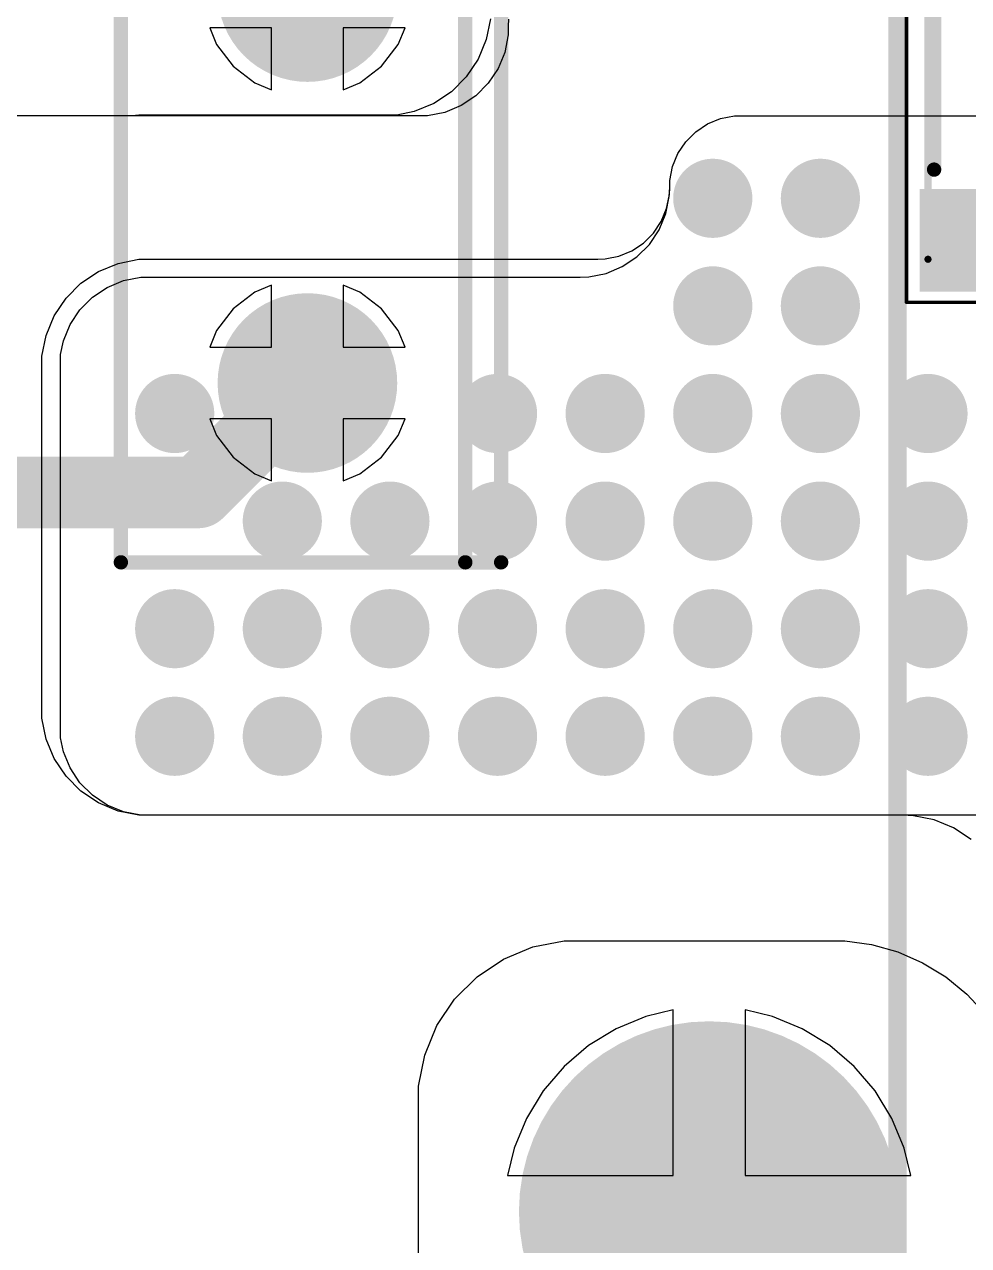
# Model space of a CAD drawing. Header units: millimetres. Extents: x 25 to 183, y 185 to 406.
# Drawn here: x 77.41 to 90.57, y 261.4 to 278.42 of the extents above; entities that cross this region are included whole.
import ezdxf

# ---------------------------------------------------------------- set-up
doc = ezdxf.new("R2010")
doc.units = ezdxf.units.MM
for name, color, linetype in [('BottomLayer', 5, 'Continuous'), ('BottomOverlay', 54, 'Continuous'), ('BottomPaste', 16, 'Continuous'), ('BottomSolder', 6, 'Continuous'), ('Mechanical13', 56, 'Continuous'), ('Mechanical15', 56, 'Continuous'), ('MultiLayer', 9, 'Continuous'), ('PadHoleLayer', 156, 'Continuous'), ('TopLayer', 1, 'Continuous'), ('TopOverlay', 2, 'Continuous'), ('TopSolder', 216, 'Continuous'), ('ViaHoleLayer', 16, 'Continuous')]:
    doc.layers.add(name, color=color, linetype=linetype)

# ---------------------------------------------------------------- blocks, each defined once
blk = doc.blocks.new('TO_247AC_3PINS_1852')
at = {"layer": 'BottomLayer', "const_width": 1.15}
for points in [[(-0.575, 0, 1), (0.575, 0, 1)], [(4.875, 0, 1), (6.025, 0, 1)]]:
    blk.add_lwpolyline(points, format="xyb", close=True, dxfattribs=at)
at = {"layer": 'BottomLayer'}
blk.add_solid([(-6.6, -1.15), (-4.3, -1.15), (-6.6, 1.15), (-4.3, 1.15)], dxfattribs=at)
at = {"layer": 'BottomSolder', "const_width": 1.252}
for points in [[(-0.626, 0, 1), (0.626, 0, 1)], [(4.824, 0, 1), (6.076, 0, 1)]]:
    blk.add_lwpolyline(points, format="xyb", close=True, dxfattribs=at)
at = {"layer": 'BottomSolder'}
blk.add_solid([(-6.702, -1.252), (-4.198, -1.252), (-6.702, 1.252), (-4.198, 1.252)], dxfattribs=at)
at = {"layer": 'MultiLayer', "const_width": 1.15}
for points in [[(-0.575, 0, 1), (0.575, 0, 1)], [(4.875, 0, 1), (6.025, 0, 1)]]:
    blk.add_lwpolyline(points, format="xyb", close=True, dxfattribs=at)
at = {"layer": 'MultiLayer'}
blk.add_solid([(-6.6, -1.15), (-4.3, -1.15), (-6.6, 1.15), (-4.3, 1.15)], dxfattribs=at)
at = {"layer": 'PadHoleLayer', "const_width": 0.75}
for points in [[(-5.825, 0, 1), (-5.075, 0, 1)], [(-0.375, 0, 1), (0.375, 0, 1)], [(5.075, 0, 1), (5.825, 0, 1)]]:
    blk.add_lwpolyline(points, format="xyb", close=True, dxfattribs=at)
at = {"layer": 'TopLayer', "const_width": 1.15}
for points in [[(-0.575, 0, 1), (0.575, 0, 1)], [(4.875, 0, 1), (6.025, 0, 1)]]:
    blk.add_lwpolyline(points, format="xyb", close=True, dxfattribs=at)
at = {"layer": 'TopLayer'}
blk.add_solid([(-6.6, -1.15), (-4.3, -1.15), (-6.6, 1.15), (-4.3, 1.15)], dxfattribs=at)
at = {"layer": 'TopOverlay'}
for p, q in [((-4.325, 5.45), (-4.575, 5.2)), ((-3.325, 5.45), (-4.325, 5.45)), ((-3.075, 5.2), (-3.325, 5.45)), ((-4.575, 5.2), (-4.575, 4.7)), ((-3.075, 4.7), (-3.075, 5.2)), ((-3.825, 4.45), (-3.825, 4.95)), ((-4.575, 4.7), (-4.325, 4.45)), ((-3.325, 4.45), (-3.075, 4.7)), ((-4.325, 4.45), (-3.825, 4.45)), ((-4.325, 0.508), (-4.575, 0.258)), ((-3.325, 0.508), (-4.325, 0.508)), ((-3.075, 0.258), (-3.325, 0.508)), ((-4.575, 0.258), (-4.575, -0.242)), ((-3.075, -0.242), (-3.075, 0.258)), ((-4.575, -0.242), (-4.325, -0.492)), ((-3.325, -0.492), (-3.075, -0.242)), ((-3.075, -4.942), (-4.575, -4.942)), ((-4.575, -4.942), (-4.575, -5.942)), ((-3.825, -4.942), (-3.825, -5.442)), ((-3.075, -5.942), (-3.075, -4.942))]:
    blk.add_line(p, q, dxfattribs=at)
at = {"layer": 'TopOverlay', "const_width": 0.2}
for points in [[(-7.95, -2.6), (-7.95, 2.7)], [(7.95, 2.7), (-7.95, 2.7)], [(7.95, -2.6), (7.95, 2.7)], [(7.95, 2.2), (-7.95, 2.2)], [(7.95, -2.6), (-7.95, -2.6)]]:
    blk.add_lwpolyline(points, dxfattribs=at)
at = {"layer": 'TopOverlay', "const_width": 0.1}
for points in [[(-8, 2.7, 1), (-7.9, 2.7, 1)], [(-8, 2.7, 1), (-7.9, 2.7, 1)], [(7.9, 2.7, 1), (8, 2.7, 1)], [(7.9, 2.7, 1), (8, 2.7, 1)], [(-8, 2.2, 1), (-7.9, 2.2, 1)], [(7.9, 2.2, 1), (8, 2.2, 1)], [(-8, -2.6, 1), (-7.9, -2.6, 1)], [(-8, -2.6, 1), (-7.9, -2.6, 1)], [(7.9, -2.6, 1), (8, -2.6, 1)], [(7.9, -2.6, 1), (8, -2.6, 1)]]:
    blk.add_lwpolyline(points, format="xyb", close=True, dxfattribs=at)
at = {"layer": 'TopSolder', "const_width": 1.252}
for points in [[(-0.626, 0, 1), (0.626, 0, 1)], [(4.824, 0, 1), (6.076, 0, 1)]]:
    blk.add_lwpolyline(points, format="xyb", close=True, dxfattribs=at)
at = {"layer": 'TopSolder'}
blk.add_solid([(-6.702, -1.252), (-4.198, -1.252), (-6.702, 1.252), (-4.198, 1.252)], dxfattribs=at)
blk = doc.blocks.new('SMD_R_2512_B_1861')
at = {"layer": 'BottomLayer'}
for points in [[(-3.6, 1.665), (-3.6, -1.665), (-2.37, 1.665), (-2.37, -1.665)], [(2.37, 1.665), (2.37, -1.665), (3.6, 1.665), (3.6, -1.665)]]:
    blk.add_solid(points, dxfattribs=at)
at = {"layer": 'BottomOverlay', "const_width": 0.2}
for points in [[(-2, 1.565), (2, 1.565)], [(-2, -1.565), (2, -1.565)]]:
    blk.add_lwpolyline(points, dxfattribs=at)
at = {"layer": 'BottomOverlay', "const_width": 0.1}
for points in [[(-2.05, 1.565, 1), (-1.95, 1.565, 1)], [(1.95, 1.565, 1), (2.05, 1.565, 1)], [(-2.05, -1.565, 1), (-1.95, -1.565, 1)], [(1.95, -1.565, 1), (2.05, -1.565, 1)]]:
    blk.add_lwpolyline(points, format="xyb", close=True, dxfattribs=at)
at = {"layer": 'BottomPaste'}
for points in [[(-3.6, 1.665), (-3.6, -1.665), (-2.37, 1.665), (-2.37, -1.665)], [(2.37, 1.665), (2.37, -1.665), (3.6, 1.665), (3.6, -1.665)]]:
    blk.add_solid(points, dxfattribs=at)
at = {"layer": 'BottomSolder'}
for points in [[(-3.702, 1.767), (-3.702, -1.767), (-2.268, 1.767), (-2.268, -1.767)], [(2.268, 1.767), (2.268, -1.767), (3.702, 1.767), (3.702, -1.767)]]:
    blk.add_solid(points, dxfattribs=at)
at = {"layer": 'Mechanical13', "const_width": 0.1}
for points in [[(-3.25, 1.65), (-3.25, -1.65)], [(-3.25, 1.65), (3.25, 1.65)], [(3.25, 1.65), (3.25, -1.65)], [(-3.25, -1.65), (3.25, -1.65)]]:
    blk.add_lwpolyline(points, dxfattribs=at)
at = {"layer": 'Mechanical13', "const_width": 0.05}
for points in [[(-3.275, 1.65, 1), (-3.225, 1.65, 1)], [(-3.275, 1.65, 1), (-3.225, 1.65, 1)], [(3.225, 1.65, 1), (3.275, 1.65, 1)], [(3.225, 1.65, 1), (3.275, 1.65, 1)], [(-3.275, -1.65, 1), (-3.225, -1.65, 1)], [(-3.275, -1.65, 1), (-3.225, -1.65, 1)], [(3.225, -1.65, 1), (3.275, -1.65, 1)], [(3.225, -1.65, 1), (3.275, -1.65, 1)]]:
    blk.add_lwpolyline(points, format="xyb", close=True, dxfattribs=at)
at = {"layer": 'Mechanical15'}
for points, const_width in [([(-3.85, 1.95), (-3.85, -1.95)], 0.05), ([(-3.85, 1.95), (3.85, 1.95)], 0.05), ([(3.85, 1.95), (3.85, -1.95)], 0.05), ([(0, 0.5), (0, -0.5)], 0.1), ([(-0.5, 0), (0.5, 0)], 0.1), ([(-3.85, -1.95), (3.85, -1.95)], 0.05)]:
    blk.add_lwpolyline(points, dxfattribs=dict(at, const_width=const_width))
for points, const_width in [([(-3.862, 1.95, 1), (-3.838, 1.95, 1)], 0.025), ([(-3.862, 1.95, 1), (-3.838, 1.95, 1)], 0.025), ([(3.838, 1.95, 1), (3.862, 1.95, 1)], 0.025), ([(3.838, 1.95, 1), (3.862, 1.95, 1)], 0.025), ([(-0.025, 0.5, 1), (0.025, 0.5, 1)], 0.05), ([(-0.525, 0, 1), (-0.475, 0, 1)], 0.05), ([(0.475, 0, 1), (0.525, 0, 1)], 0.05), ([(-0.025, -0.5, 1), (0.025, -0.5, 1)], 0.05), ([(-3.862, -1.95, 1), (-3.838, -1.95, 1)], 0.025), ([(-3.862, -1.95, 1), (-3.838, -1.95, 1)], 0.025), ([(3.838, -1.95, 1), (3.862, -1.95, 1)], 0.025), ([(3.838, -1.95, 1), (3.862, -1.95, 1)], 0.025)]:
    blk.add_lwpolyline(points, format="xyb", close=True, dxfattribs=dict(at, const_width=const_width))
blk = doc.blocks.new('HEAT_SINK_C40_058_VE_1862')
at = {"layer": 'BottomLayer', "const_width": 2.55}
blk.add_lwpolyline([(-1.275, 0, 1), (1.275, 0, 1)], format="xyb", close=True, dxfattribs=at)
at = {"layer": 'BottomSolder', "const_width": 2.652}
blk.add_lwpolyline([(-1.326, 0, 1), (1.326, 0, 1)], format="xyb", close=True, dxfattribs=at)
at = {"layer": 'MultiLayer', "const_width": 2.55}
blk.add_lwpolyline([(-1.275, 0, 1), (1.275, 0, 1)], format="xyb", close=True, dxfattribs=at)
at = {"layer": 'PadHoleLayer', "const_width": 1.5}
blk.add_lwpolyline([(-0.75, 0, 1), (0.75, 0, 1)], format="xyb", close=True, dxfattribs=at)
at = {"layer": 'TopLayer', "const_width": 2.55}
blk.add_lwpolyline([(-1.275, 0, 1), (1.275, 0, 1)], format="xyb", close=True, dxfattribs=at)
at = {"layer": 'TopOverlay', "const_width": 0.254}
blk.add_lwpolyline([(-2.625, 2), (-2.625, -56)], dxfattribs=at)
at = {"layer": 'TopSolder', "const_width": 2.652}
blk.add_lwpolyline([(-1.326, 0, 1), (1.326, 0, 1)], format="xyb", close=True, dxfattribs=at)

msp = doc.modelspace()

# ---------------------------------------------------------------- linework, layer by layer
at = {"layer": 'BottomLayer'}
for p, q in [((84.155, 278.498), (84.15, 278.4)), ((84.15, 278.4), (84.15, 278.4)), ((84.15, 278.4), (84.15, 278.4)), ((84.15, 278.4), (84.15, 278.4)), ((84.15, 278.4), (84.15, 278.277)), ((84.15, 278.277), (84.102, 278.035)), ((84.102, 278.035), (84.008, 277.808)), ((84.008, 277.808), (83.871, 277.603)), ((83.871, 277.603), (83.697, 277.429)), ((83.697, 277.429), (83.492, 277.292)), ((83.265, 277.198), (83.023, 277.15)), ((83.492, 277.292), (83.265, 277.198)), ((82.9, 277.15), (76.9, 277.15)), ((83.023, 277.15), (82.9, 277.15)), ((86.763, 276.927), (86.926, 277.036)), ((86.926, 277.036), (87.108, 277.112)), ((87.108, 277.112), (87.302, 277.15)), ((87.302, 277.15), (87.4, 277.15)), ((87.4, 277.15), (87.4, 277.15)), ((87.4, 277.15), (99.4, 277.15)), ((86.623, 276.787), (86.763, 276.927)), ((86.514, 276.624), (86.623, 276.787)), ((86.438, 276.442), (86.514, 276.624)), ((86.4, 276.248), (86.438, 276.442)), ((86.394, 276.027), (86.4, 276.15)), ((86.4, 276.15), (86.4, 276.248)), ((86.4, 276.15), (86.4, 276.15)), ((86.346, 275.787), (86.394, 276.027)), ((86.252, 275.561), (86.346, 275.787)), ((86.116, 275.357), (86.252, 275.561)), ((85.943, 275.184), (86.116, 275.357)), ((85.739, 275.048), (85.943, 275.184)), ((85.273, 274.906), (85.513, 274.954)), ((85.513, 274.954), (85.739, 275.048)), ((78.558, 274.758), (78.785, 274.852)), ((78.785, 274.852), (79.027, 274.9)), ((79.027, 274.9), (79.15, 274.9)), ((79.15, 274.9), (79.15, 274.9)), ((79.15, 274.9), (85.15, 274.9)), ((85.15, 274.9), (85.273, 274.906)), ((78.179, 274.447), (78.353, 274.621)), ((78.353, 274.621), (78.558, 274.758)), ((78.042, 274.242), (78.179, 274.447)), ((77.948, 274.015), (78.042, 274.242)), ((77.91, 273.822), (77.948, 274.015)), ((77.91, 268.478), (77.91, 273.822)), ((77.948, 268.285), (77.91, 268.478)), ((78.042, 268.058), (77.948, 268.285)), ((78.179, 267.853), (78.042, 268.058)), ((78.353, 267.679), (78.179, 267.853)), ((78.558, 267.542), (78.353, 267.679)), ((78.785, 267.448), (78.558, 267.542)), ((79.027, 267.4), (78.785, 267.448)), ((79.15, 267.4), (79.027, 267.4)), ((89.65, 267.4), (79.15, 267.4)), ((89.797, 267.393), (89.65, 267.4)), ((89.65, 267.4), (89.65, 267.4)), ((89.65, 267.4), (89.65, 267.4)), ((90.085, 267.336), (89.797, 267.393)), ((90.357, 267.223), (90.085, 267.336)), ((90.602, 267.06), (90.357, 267.223))]:
    msp.add_line(p, q, dxfattribs=at)
at = {"layer": 'BottomLayer', "const_width": 0.45}
for points in [[(86.775, 276, 1), (87.225, 276, 1)], [(88.275, 276, 1), (88.725, 276, 1)], [(86.775, 274.5, 1), (87.225, 274.5, 1)], [(88.275, 274.5, 1), (88.725, 274.5, 1)], [(79.275, 273, 1), (79.725, 273, 1)], [(83.775, 273, 1), (84.225, 273, 1)], [(85.275, 273, 1), (85.725, 273, 1)], [(86.775, 273, 1), (87.225, 273, 1)], [(88.275, 273, 1), (88.725, 273, 1)], [(89.775, 273, 1), (90.225, 273, 1)], [(80.775, 271.5, 1), (81.225, 271.5, 1)], [(82.275, 271.5, 1), (82.725, 271.5, 1)], [(83.775, 271.5, 1), (84.225, 271.5, 1)], [(85.275, 271.5, 1), (85.725, 271.5, 1)], [(86.775, 271.5, 1), (87.225, 271.5, 1)], [(88.275, 271.5, 1), (88.725, 271.5, 1)], [(89.775, 271.5, 1), (90.225, 271.5, 1)], [(79.275, 270, 1), (79.725, 270, 1)], [(80.775, 270, 1), (81.225, 270, 1)], [(82.275, 270, 1), (82.725, 270, 1)], [(83.775, 270, 1), (84.225, 270, 1)], [(85.275, 270, 1), (85.725, 270, 1)], [(86.775, 270, 1), (87.225, 270, 1)], [(88.275, 270, 1), (88.725, 270, 1)], [(89.775, 270, 1), (90.225, 270, 1)], [(79.275, 268.5, 1), (79.725, 268.5, 1)], [(80.775, 268.5, 1), (81.225, 268.5, 1)], [(82.275, 268.5, 1), (82.725, 268.5, 1)], [(83.775, 268.5, 1), (84.225, 268.5, 1)], [(85.275, 268.5, 1), (85.725, 268.5, 1)], [(86.775, 268.5, 1), (87.225, 268.5, 1)], [(88.275, 268.5, 1), (88.725, 268.5, 1)], [(89.775, 268.5, 1), (90.225, 268.5, 1)]]:
    msp.add_lwpolyline(points, format="xyb", close=True, dxfattribs=at)
at = {"layer": 'BottomSolder', "const_width": 0.552}
for points in [[(86.724, 276, 1), (87.276, 276, 1)], [(88.224, 276, 1), (88.776, 276, 1)], [(86.724, 274.5, 1), (87.276, 274.5, 1)], [(88.224, 274.5, 1), (88.776, 274.5, 1)], [(79.224, 273, 1), (79.776, 273, 1)], [(83.724, 273, 1), (84.276, 273, 1)], [(85.224, 273, 1), (85.776, 273, 1)], [(86.724, 273, 1), (87.276, 273, 1)], [(88.224, 273, 1), (88.776, 273, 1)], [(89.724, 273, 1), (90.276, 273, 1)], [(80.724, 271.5, 1), (81.276, 271.5, 1)], [(82.224, 271.5, 1), (82.776, 271.5, 1)], [(83.724, 271.5, 1), (84.276, 271.5, 1)], [(85.224, 271.5, 1), (85.776, 271.5, 1)], [(86.724, 271.5, 1), (87.276, 271.5, 1)], [(88.224, 271.5, 1), (88.776, 271.5, 1)], [(89.724, 271.5, 1), (90.276, 271.5, 1)], [(79.224, 270, 1), (79.776, 270, 1)], [(80.724, 270, 1), (81.276, 270, 1)], [(82.224, 270, 1), (82.776, 270, 1)], [(83.724, 270, 1), (84.276, 270, 1)], [(85.224, 270, 1), (85.776, 270, 1)], [(86.724, 270, 1), (87.276, 270, 1)], [(88.224, 270, 1), (88.776, 270, 1)], [(89.724, 270, 1), (90.276, 270, 1)], [(79.224, 268.5, 1), (79.776, 268.5, 1)], [(80.724, 268.5, 1), (81.276, 268.5, 1)], [(82.224, 268.5, 1), (82.776, 268.5, 1)], [(83.724, 268.5, 1), (84.276, 268.5, 1)], [(85.224, 268.5, 1), (85.776, 268.5, 1)], [(86.724, 268.5, 1), (87.276, 268.5, 1)], [(88.224, 268.5, 1), (88.776, 268.5, 1)], [(89.724, 268.5, 1), (90.276, 268.5, 1)]]:
    msp.add_lwpolyline(points, format="xyb", close=True, dxfattribs=at)
at = {"layer": 'MultiLayer', "const_width": 0.45}
for points in [[(86.775, 276, 1), (87.225, 276, 1)], [(88.275, 276, 1), (88.725, 276, 1)], [(86.775, 274.5, 1), (87.225, 274.5, 1)], [(88.275, 274.5, 1), (88.725, 274.5, 1)], [(79.275, 273, 1), (79.725, 273, 1)], [(83.775, 273, 1), (84.225, 273, 1)], [(85.275, 273, 1), (85.725, 273, 1)], [(86.775, 273, 1), (87.225, 273, 1)], [(88.275, 273, 1), (88.725, 273, 1)], [(89.775, 273, 1), (90.225, 273, 1)], [(80.775, 271.5, 1), (81.225, 271.5, 1)], [(82.275, 271.5, 1), (82.725, 271.5, 1)], [(83.775, 271.5, 1), (84.225, 271.5, 1)], [(85.275, 271.5, 1), (85.725, 271.5, 1)], [(86.775, 271.5, 1), (87.225, 271.5, 1)], [(88.275, 271.5, 1), (88.725, 271.5, 1)], [(89.775, 271.5, 1), (90.225, 271.5, 1)], [(79.275, 270, 1), (79.725, 270, 1)], [(80.775, 270, 1), (81.225, 270, 1)], [(82.275, 270, 1), (82.725, 270, 1)], [(83.775, 270, 1), (84.225, 270, 1)], [(85.275, 270, 1), (85.725, 270, 1)], [(86.775, 270, 1), (87.225, 270, 1)], [(88.275, 270, 1), (88.725, 270, 1)], [(89.775, 270, 1), (90.225, 270, 1)], [(79.275, 268.5, 1), (79.725, 268.5, 1)], [(80.775, 268.5, 1), (81.225, 268.5, 1)], [(82.275, 268.5, 1), (82.725, 268.5, 1)], [(83.775, 268.5, 1), (84.225, 268.5, 1)], [(85.275, 268.5, 1), (85.725, 268.5, 1)], [(86.775, 268.5, 1), (87.225, 268.5, 1)], [(88.275, 268.5, 1), (88.725, 268.5, 1)], [(89.775, 268.5, 1), (90.225, 268.5, 1)]]:
    msp.add_lwpolyline(points, format="xyb", close=True, dxfattribs=at)
at = {"layer": 'TopLayer'}
for p, q in [((80.85, 278.375), (79.988, 278.375)), ((79.988, 278.375), (80.083, 278.144)), ((80.85, 277.513), (80.85, 278.375)), ((82.712, 278.375), (81.85, 278.375)), ((81.85, 278.375), (81.85, 277.513)), ((82.617, 278.144), (82.712, 278.375)), ((83.9, 278.502), (83.842, 278.212)), ((83.842, 278.212), (83.729, 277.939)), ((80.083, 278.144), (80.316, 277.841)), ((82.384, 277.841), (82.617, 278.144)), ((80.316, 277.841), (80.619, 277.608)), ((82.081, 277.608), (82.384, 277.841)), ((83.729, 277.939), (83.565, 277.694)), ((83.565, 277.694), (83.356, 277.485)), ((80.619, 277.608), (80.85, 277.513)), ((81.85, 277.513), (82.081, 277.608)), ((83.356, 277.485), (83.111, 277.321)), ((79.002, 277.16), (78.904, 277.15)), ((79.15, 277.16), (79.002, 277.16)), ((79.002, 277.16), (79.002, 277.16)), ((79.002, 277.16), (79.002, 277.16)), ((82.596, 277.16), (79.15, 277.16)), ((82.838, 277.208), (82.596, 277.16)), ((83.111, 277.321), (82.838, 277.208)), ((78.904, 277.15), (76.4, 277.15)), ((86.763, 276.927), (86.926, 277.036)), ((86.926, 277.036), (87.108, 277.112)), ((87.108, 277.112), (87.302, 277.15)), ((87.302, 277.15), (87.4, 277.15)), ((87.4, 277.15), (99.4, 277.15)), ((86.623, 276.787), (86.763, 276.927)), ((86.514, 276.624), (86.623, 276.787)), ((86.438, 276.442), (86.514, 276.624)), ((86.4, 276.248), (86.438, 276.442)), ((86.395, 276.052), (86.4, 276.15)), ((86.4, 276.15), (86.4, 276.248)), ((86.357, 275.86), (86.395, 276.052)), ((86.282, 275.679), (86.357, 275.86)), ((86.173, 275.516), (86.282, 275.679)), ((86.034, 275.377), (86.173, 275.516)), ((85.871, 275.268), (86.034, 275.377)), ((78.712, 275.092), (79.002, 275.15)), ((79.002, 275.15), (79.15, 275.15)), ((79.15, 275.15), (85.4, 275.15)), ((85.4, 275.15), (85.498, 275.155)), ((85.498, 275.155), (85.523, 275.16)), ((85.523, 275.16), (85.69, 275.193)), ((85.69, 275.193), (85.871, 275.268)), ((78.194, 274.815), (78.439, 274.979)), ((78.439, 274.979), (78.712, 275.092)), ((77.985, 274.606), (78.194, 274.815)), ((80.85, 274.787), (80.619, 274.692)), ((80.85, 273.925), (80.85, 274.787)), ((82.081, 274.692), (81.85, 274.787)), ((81.85, 274.787), (81.85, 273.925)), ((77.821, 274.361), (77.985, 274.606)), ((80.619, 274.692), (80.316, 274.459)), ((82.384, 274.459), (82.081, 274.692)), ((80.316, 274.459), (80.083, 274.156)), ((82.617, 274.156), (82.384, 274.459)), ((77.708, 274.088), (77.821, 274.361)), ((80.083, 274.156), (79.988, 273.925)), ((82.712, 273.925), (82.617, 274.156)), ((77.65, 273.798), (77.708, 274.088)), ((79.988, 273.925), (80.85, 273.925)), ((81.85, 273.925), (82.712, 273.925)), ((77.65, 273.65), (77.65, 273.798)), ((77.65, 273.53), (77.65, 273.65)), ((77.65, 273.65), (77.65, 273.65)), ((77.65, 273.65), (77.65, 273.65)), ((77.65, 268.9), (77.65, 273.53)), ((80.85, 272.925), (79.988, 272.925)), ((79.988, 272.925), (80.083, 272.694)), ((80.85, 272.063), (80.85, 272.925)), ((82.712, 272.925), (81.85, 272.925)), ((81.85, 272.925), (81.85, 272.063)), ((82.617, 272.694), (82.712, 272.925)), ((80.083, 272.694), (80.316, 272.391)), ((82.384, 272.391), (82.617, 272.694)), ((80.316, 272.391), (80.619, 272.158)), ((82.081, 272.158), (82.384, 272.391)), ((80.619, 272.158), (80.85, 272.063)), ((81.85, 272.063), (82.081, 272.158)), ((77.65, 268.752), (77.65, 268.9)), ((77.708, 268.462), (77.65, 268.752)), ((77.821, 268.189), (77.708, 268.462)), ((77.985, 267.944), (77.821, 268.189)), ((78.194, 267.735), (77.985, 267.944)), ((78.439, 267.571), (78.194, 267.735)), ((78.712, 267.458), (78.439, 267.571)), ((79.002, 267.4), (78.712, 267.458)), ((79.15, 267.4), (79.002, 267.4)), ((90.9, 267.4), (79.15, 267.4)), ((79.15, 267.4), (79.15, 267.4)), ((84.494, 265.564), (84.928, 265.65)), ((84.928, 265.65), (85.15, 265.65)), ((85.15, 265.65), (88.65, 265.65)), ((88.65, 265.65), (88.65, 265.65)), ((88.65, 265.65), (88.65, 265.65)), ((88.65, 265.65), (88.839, 265.65)), ((88.839, 265.65), (89.214, 265.598)), ((89.214, 265.598), (89.578, 265.496)), ((84.084, 265.394), (84.494, 265.564)), ((89.578, 265.496), (89.925, 265.344)), ((83.716, 265.148), (84.084, 265.394)), ((89.925, 265.344), (90.247, 265.147)), ((83.402, 264.834), (83.716, 265.148)), ((90.247, 265.147), (90.54, 264.907)), ((90.54, 264.907), (90.797, 264.629)), ((83.156, 264.466), (83.402, 264.834)), ((86.067, 264.594), (85.652, 264.422)), ((86.45, 264.686), (86.067, 264.594)), ((86.45, 262.375), (86.45, 264.686)), ((87.833, 264.594), (87.45, 264.686)), ((87.45, 264.686), (87.45, 262.375)), ((88.248, 264.422), (87.833, 264.594)), ((82.986, 264.056), (83.156, 264.466)), ((85.652, 264.422), (85.27, 264.188)), ((88.63, 264.188), (88.248, 264.422)), ((82.9, 263.622), (82.986, 264.056)), ((85.27, 264.188), (84.929, 263.896)), ((88.972, 263.896), (88.63, 264.188)), ((84.929, 263.896), (84.637, 263.555)), ((89.263, 263.555), (88.972, 263.896)), ((82.9, 263.4), (82.9, 263.622)), ((84.637, 263.555), (84.403, 263.173)), ((89.497, 263.173), (89.263, 263.555)), ((82.9, 263.28), (82.9, 263.4)), ((82.9, 263.4), (82.9, 263.4)), ((82.9, 263.4), (82.9, 263.4)), ((82.9, 255.4), (82.9, 263.28)), ((84.403, 263.173), (84.231, 262.758)), ((89.669, 262.758), (89.497, 263.173)), ((84.231, 262.758), (84.139, 262.375)), ((89.761, 262.375), (89.669, 262.758)), ((84.139, 262.375), (86.45, 262.375)), ((87.45, 262.375), (89.761, 262.375))]:
    msp.add_line(p, q, dxfattribs=at)
for points, const_width in [([(86.775, 276, 1), (87.225, 276, 1)], 0.45), ([(88.275, 276, 1), (88.725, 276, 1)], 0.45), ([(86.775, 274.5, 1), (87.225, 274.5, 1)], 0.45), ([(88.275, 274.5, 1), (88.725, 274.5, 1)], 0.45), ([(81.1, 273.425, 1), (81.6, 273.425, 1)], 0.5), ([(79.275, 273, 1), (79.725, 273, 1)], 0.45), ([(83.775, 273, 1), (84.225, 273, 1)], 0.45), ([(85.275, 273, 1), (85.725, 273, 1)], 0.45), ([(86.775, 273, 1), (87.225, 273, 1)], 0.45), ([(88.275, 273, 1), (88.725, 273, 1)], 0.45), ([(89.775, 273, 1), (90.225, 273, 1)], 0.45), ([(79.575, 271.9, 1), (80.075, 271.9, 1)], 0.5), ([(79.575, 271.9, 1), (80.075, 271.9, 1)], 0.5), ([(80.775, 271.5, 1), (81.225, 271.5, 1)], 0.45), ([(82.275, 271.5, 1), (82.725, 271.5, 1)], 0.45), ([(83.775, 271.5, 1), (84.225, 271.5, 1)], 0.45), ([(85.275, 271.5, 1), (85.725, 271.5, 1)], 0.45), ([(86.775, 271.5, 1), (87.225, 271.5, 1)], 0.45), ([(88.275, 271.5, 1), (88.725, 271.5, 1)], 0.45), ([(89.775, 271.5, 1), (90.225, 271.5, 1)], 0.45), ([(79.275, 270, 1), (79.725, 270, 1)], 0.45), ([(80.775, 270, 1), (81.225, 270, 1)], 0.45), ([(82.275, 270, 1), (82.725, 270, 1)], 0.45), ([(83.775, 270, 1), (84.225, 270, 1)], 0.45), ([(85.275, 270, 1), (85.725, 270, 1)], 0.45), ([(86.775, 270, 1), (87.225, 270, 1)], 0.45), ([(88.275, 270, 1), (88.725, 270, 1)], 0.45), ([(89.775, 270, 1), (90.225, 270, 1)], 0.45), ([(79.275, 268.5, 1), (79.725, 268.5, 1)], 0.45), ([(80.775, 268.5, 1), (81.225, 268.5, 1)], 0.45), ([(82.275, 268.5, 1), (82.725, 268.5, 1)], 0.45), ([(83.775, 268.5, 1), (84.225, 268.5, 1)], 0.45), ([(85.275, 268.5, 1), (85.725, 268.5, 1)], 0.45), ([(86.775, 268.5, 1), (87.225, 268.5, 1)], 0.45), ([(88.275, 268.5, 1), (88.725, 268.5, 1)], 0.45), ([(89.775, 268.5, 1), (90.225, 268.5, 1)], 0.45)]:
    msp.add_lwpolyline(points, format="xyb", close=True, dxfattribs=dict(at, const_width=const_width))
at = {"layer": 'TopLayer', "const_width": 1}
for points in [[(79.825, 271.9), (81.35, 273.425)], [(74.75, 271.9), (79.825, 271.9)]]:
    msp.add_lwpolyline(points, dxfattribs=at)
at = {"layer": 'TopSolder', "const_width": 0.552}
for points in [[(86.724, 276, 1), (87.276, 276, 1)], [(88.224, 276, 1), (88.776, 276, 1)], [(86.724, 274.5, 1), (87.276, 274.5, 1)], [(88.224, 274.5, 1), (88.776, 274.5, 1)], [(79.224, 273, 1), (79.776, 273, 1)], [(83.724, 273, 1), (84.276, 273, 1)], [(85.224, 273, 1), (85.776, 273, 1)], [(86.724, 273, 1), (87.276, 273, 1)], [(88.224, 273, 1), (88.776, 273, 1)], [(89.724, 273, 1), (90.276, 273, 1)], [(80.724, 271.5, 1), (81.276, 271.5, 1)], [(82.224, 271.5, 1), (82.776, 271.5, 1)], [(83.724, 271.5, 1), (84.276, 271.5, 1)], [(85.224, 271.5, 1), (85.776, 271.5, 1)], [(86.724, 271.5, 1), (87.276, 271.5, 1)], [(88.224, 271.5, 1), (88.776, 271.5, 1)], [(89.724, 271.5, 1), (90.276, 271.5, 1)], [(79.224, 270, 1), (79.776, 270, 1)], [(80.724, 270, 1), (81.276, 270, 1)], [(82.224, 270, 1), (82.776, 270, 1)], [(83.724, 270, 1), (84.276, 270, 1)], [(85.224, 270, 1), (85.776, 270, 1)], [(86.724, 270, 1), (87.276, 270, 1)], [(88.224, 270, 1), (88.776, 270, 1)], [(89.724, 270, 1), (90.276, 270, 1)], [(79.224, 268.5, 1), (79.776, 268.5, 1)], [(80.724, 268.5, 1), (81.276, 268.5, 1)], [(82.224, 268.5, 1), (82.776, 268.5, 1)], [(83.724, 268.5, 1), (84.276, 268.5, 1)], [(85.224, 268.5, 1), (85.776, 268.5, 1)], [(86.724, 268.5, 1), (87.276, 268.5, 1)], [(88.224, 268.5, 1), (88.776, 268.5, 1)], [(89.724, 268.5, 1), (90.276, 268.5, 1)]]:
    msp.add_lwpolyline(points, format="xyb", close=True, dxfattribs=at)
at = {"layer": 'ViaHoleLayer', "const_width": 0.25}
for points in [[(86.875, 276, 1), (87.125, 276, 1)], [(88.375, 276, 1), (88.625, 276, 1)], [(86.875, 274.5, 1), (87.125, 274.5, 1)], [(88.375, 274.5, 1), (88.625, 274.5, 1)], [(79.375, 273, 1), (79.625, 273, 1)], [(83.875, 273, 1), (84.125, 273, 1)], [(85.375, 273, 1), (85.625, 273, 1)], [(86.875, 273, 1), (87.125, 273, 1)], [(88.375, 273, 1), (88.625, 273, 1)], [(89.875, 273, 1), (90.125, 273, 1)], [(80.875, 271.5, 1), (81.125, 271.5, 1)], [(82.375, 271.5, 1), (82.625, 271.5, 1)], [(83.875, 271.5, 1), (84.125, 271.5, 1)], [(85.375, 271.5, 1), (85.625, 271.5, 1)], [(86.875, 271.5, 1), (87.125, 271.5, 1)], [(88.375, 271.5, 1), (88.625, 271.5, 1)], [(89.875, 271.5, 1), (90.125, 271.5, 1)], [(79.375, 270, 1), (79.625, 270, 1)], [(80.875, 270, 1), (81.125, 270, 1)], [(82.375, 270, 1), (82.625, 270, 1)], [(83.875, 270, 1), (84.125, 270, 1)], [(85.375, 270, 1), (85.625, 270, 1)], [(86.875, 270, 1), (87.125, 270, 1)], [(88.375, 270, 1), (88.625, 270, 1)], [(89.875, 270, 1), (90.125, 270, 1)], [(79.375, 268.5, 1), (79.625, 268.5, 1)], [(80.875, 268.5, 1), (81.125, 268.5, 1)], [(82.375, 268.5, 1), (82.625, 268.5, 1)], [(83.875, 268.5, 1), (84.125, 268.5, 1)], [(85.375, 268.5, 1), (85.625, 268.5, 1)], [(86.875, 268.5, 1), (87.125, 268.5, 1)], [(88.375, 268.5, 1), (88.625, 268.5, 1)], [(89.875, 268.5, 1), (90.125, 268.5, 1)]]:
    msp.add_lwpolyline(points, format="xyb", close=True, dxfattribs=at)

# ---------------------------------------------------------------- block references
for name, p, rotation in [('HEAT_SINK_C40_058_VE_1862', (86.95, 261.875), 180), ('TO_247AC_3PINS_1852', (81.35, 278.875), 270), ('SMD_R_2512_B_1861', (91.65, 278.4), 90)]:
    msp.add_blockref(name, p, dxfattribs=dict(rotation=rotation))

doc.saveas('drawing.dxf')
